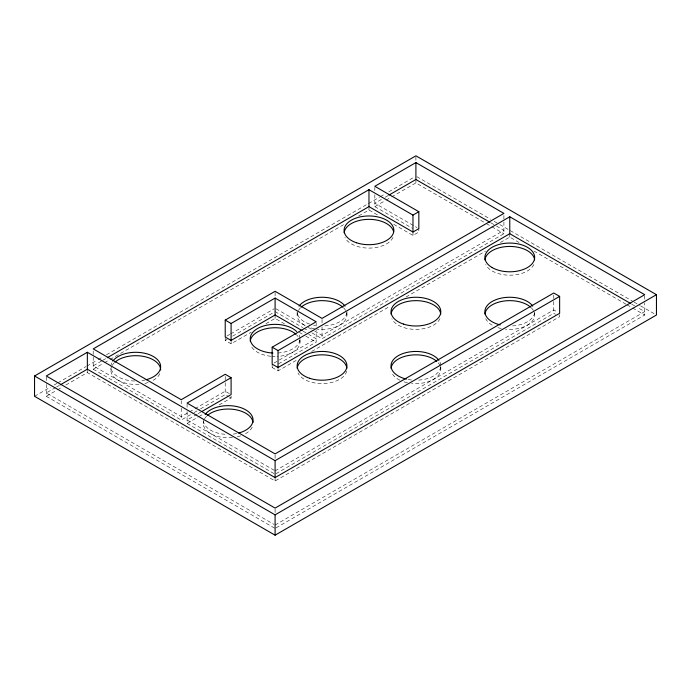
<?xml version="1.0" encoding="UTF-8"?>
<svg xmlns="http://www.w3.org/2000/svg" width="691" height="691" viewBox="0 0 691 691"><rect width="100%" height="100%" fill="white"/><g stroke="black" fill="none" stroke-linecap="round" stroke-linejoin="round"><path stroke-width="0.52" stroke-dasharray="3.46 2.59" d="M34.55 396.306L50.443 387.133M54.174 384.973L56.982 383.358M57.914 382.814L85.96 366.627M86.893 366.092L97.172 360.149M98.105 359.614L102.786 356.919M106.518 354.759L379.454 197.185M380.387 196.641L385.06 193.946M388.8 191.787L414.971 176.68M55.617 387.53L46.28 392.92L274.163 524.486M56.55 386.995L59.348 385.379M101.629 360.97L93.216 365.824L181.223 416.63L188.557 412.397M102.57 360.426L106.31 358.266M381.372 199.466L374.833 203.232L417.001 227.581M385.103 197.306L387.901 195.691M46.28 384.455L46.28 396.306L56.55 390.38M57.483 389.845L62.155 387.15M65.887 384.991L87.351 372.596L275.096 480.988L559.641 316.711L559.641 313.325M93.216 351.002L93.216 369.21L103.503 363.276M104.436 362.732L109.109 360.037M110.042 359.493L344.662 224.039M358.689 215.946L368.968 210.012L379.048 215.834M374.833 194.767L374.833 206.626L385.103 200.692M386.036 200.157L390.7 197.462M391.633 196.926L415.904 182.908L485.384 223.02M229.844 334.366L225.223 337.035L225.223 340.421L231.096 343.807L251.265 332.164M230.768 333.831L274.172 308.773M225.223 340.421L227.071 339.35M232.617 336.154L274.172 312.159M393.723 224.299L412.968 235.415L418.841 232.029L418.841 228.643M265.931 323.69L275.096 318.404L284.433 323.794M189.472 411.871L194.059 409.219M194.974 408.692L225.223 391.227L229.421 393.645M273.999 363.069L316.167 338.728L308.696 334.418M93.216 369.21L181.223 420.024L193.143 413.14M194.059 412.613L199.561 409.435M200.476 408.908L225.223 394.613L228.583 396.548M272.159 364.131L272.159 367.517L273.999 366.455M278.577 363.812L316.167 342.114L316.167 330.255M311.909 332.881L322.032 338.728L503.912 233.722L503.912 221.863M197.177 414.194L187.088 420.024L274.172 470.295M198.092 413.667L200.839 412.078M187.088 411.551L187.088 423.41L198.092 417.053M199.008 416.526L202.679 414.41M219.177 404.883L231.096 397.999L231.096 394.613M272.159 367.517L278.032 370.903L296.715 360.115M311.667 351.486L390.165 306.165M406.049 296.992L485.479 251.135M500.431 242.506L509.777 237.108L519.079 242.481M275.096 470.83L553.776 309.931L557.965 312.349M276.029 473.68L553.776 313.325L555.452 314.293M275.096 525.022L644.72 311.624L637.275 307.331M276.029 527.872L644.72 315.018L644.72 303.159M416.837 176.671L490.489 219.202M494.22 221.353L498.885 224.048M499.818 224.584L633.137 301.561M634.07 302.097L639.667 305.327M640.6 305.863L655.517 314.474M490.938 222.847L495.568 225.516M496.501 226.052L503.912 230.336L322.032 335.342L314.673 331.084M631.686 304.109L636.342 306.795M486.309 223.556L490.938 226.233M491.862 226.769L503.912 233.722M533.97 251.075L626.106 304.265M627.031 304.809L631.686 307.495M632.619 308.031L644.72 315.018M374.833 206.626L412.423 228.324M276.02 308.773L307.305 326.834M308.229 327.37L313.749 330.557M275.096 311.624L302.71 327.569M303.625 328.095L308.229 330.756M303.099 331.179L307.763 333.874M299.367 332.414L302.166 334.029M305.897 336.189L316.167 342.114M229.421 397.031L231.096 397.999M187.088 423.41L275.096 474.216M46.28 396.306L275.096 528.416M644.72 295.748L644.72 302.097M553.776 295.117L553.776 300.404M553.776 301.466L553.776 313.325M534.67 312.47L534.67 315.018M509.777 233.722L509.777 237.108M503.912 215.514L503.912 220.809M440.798 366.671L440.798 369.21M415.904 156.883L415.904 161.158M415.904 179.522L415.904 182.908M412.968 232.029L412.968 235.415M374.833 187.356L374.833 190.535M368.968 207.473L368.968 210.012M346.925 311.624L346.925 315.018M322.032 319.458L322.032 325.815M322.032 326.869L322.032 338.728M316.167 322.844L316.167 326.022M299.989 339.575L299.989 342.114M297.139 311.624L297.139 315.018M278.032 367.517L278.032 370.903M275.096 292.362L275.096 297.657M275.096 315.018L275.096 318.404M275.096 454.954L275.096 459.187M275.096 477.602L275.096 480.988M275.096 509.146L275.096 513.378M231.096 340.421L231.096 343.807M225.223 376.405L225.223 381.7M225.223 382.762L225.223 394.613M203.266 421.717L203.266 423.41M187.088 404.14L187.088 407.319M181.223 400.754L181.223 403.933M181.223 408.165L181.223 420.024M110.862 368.363L110.862 370.056M87.351 370.056L87.351 372.596M46.28 377.044L46.28 383.393M393.015 237.436A24.893 14.373 0 0 1 368.968 248.095A24.893 14.373 0 0 1 344.921 237.436M299.773 340.24A24.893 14.373 0 0 1 277.264 356.426M275.096 356.487A24.893 14.373 0 0 1 271.848 356.357M270.768 356.262A24.893 14.373 0 0 1 251.049 345.828M296.655 334.928A24.893 14.373 0 0 1 298.089 336.612M159.802 373.779A24.893 14.373 0 0 1 151.761 381.061M148.202 382.503A24.893 14.373 0 0 1 144.264 383.565M139.003 384.308A24.893 14.373 0 0 1 111.709 366.342M112.184 365.444A24.893 14.373 0 0 1 114.196 362.87M252.206 427.124A24.893 14.373 0 0 1 244.165 434.414M240.606 435.857A24.893 14.373 0 0 1 236.668 436.911M232.487 437.558A24.893 14.373 0 0 1 204.113 419.687M204.588 418.789A24.893 14.373 0 0 1 206.6 416.224M440.582 367.336A24.893 14.373 0 0 1 411.577 383.367M407.396 382.719A24.893 14.373 0 0 1 403.458 381.657M399.899 380.214A24.893 14.373 0 0 1 391.857 372.933M438.224 362.853A24.893 14.373 0 0 1 439.951 365.496M346.709 371.084A24.893 14.373 0 0 1 323.656 383.548A24.893 14.373 0 0 1 297.985 372.933M439.951 318.732A24.893 14.373 0 0 1 415.904 329.382A24.893 14.373 0 0 1 391.857 318.732M346.709 313.135A24.893 14.373 0 0 1 316.642 329.046M314.552 328.726A24.893 14.373 0 0 1 309.585 327.456M304.429 325.176A24.893 14.373 0 0 1 297.985 311.296M298.46 310.397A24.893 14.373 0 0 1 300.473 307.832M343.591 307.832A24.893 14.373 0 0 1 345.604 310.397M534.454 313.135A24.893 14.373 0 0 1 505.449 329.166M501.269 328.519A24.893 14.373 0 0 1 497.33 327.456M492.173 325.176A24.893 14.373 0 0 1 485.73 318.732M531.336 307.832A24.893 14.373 0 0 1 533.815 311.296M533.815 264.541A24.893 14.373 0 0 1 509.777 275.191A24.893 14.373 0 0 1 485.73 264.541M440.746 366.757A24.893 14.373 0 0 1 416.984 380.18M411.577 379.972A24.893 14.373 0 0 1 406.377 379.1M439.951 362.101A24.893 14.373 0 0 1 440.798 365.824M534.618 312.565A24.893 14.373 0 0 1 510.856 325.988M346.873 312.565A24.893 14.373 0 0 1 324.2 325.945M315.588 325.513A24.893 14.373 0 0 1 313.524 325.133M309.585 324.07A24.893 14.373 0 0 1 297.19 312.565M299.937 339.661A24.893 14.373 0 0 1 277.264 353.041M299.143 335.005A24.893 14.373 0 0 1 299.989 338.728M145.283 379.946A24.893 14.373 0 0 1 140.083 380.819M134.676 381.026A24.893 14.373 0 0 1 110.862 366.671M111.078 364.796A24.893 14.373 0 0 1 111.709 362.948M236.668 433.525A24.893 14.373 0 0 1 232.487 434.173M224.912 434.268A24.893 14.373 0 0 1 203.482 421.899"/><path stroke-width="1.04" d="M34.55 375.982L415.904 155.812L656.45 294.694L656.45 315.018L275.096 535.188L34.55 396.306L34.55 375.982L275.096 514.864L656.45 294.694M60.281 384.835L87.351 369.21L275.096 477.602L559.641 313.325L559.641 296.387L275.096 460.664L87.351 352.272L46.28 375.982L275.096 508.092L644.72 294.694L509.777 216.784L278.032 350.579L272.159 347.193L272.159 364.131L278.032 367.517L509.777 233.722L630.753 303.565M107.243 357.731L368.968 206.626L412.968 232.029L418.841 228.643L418.841 211.705L412.968 215.091L368.968 189.688L93.216 348.886L181.223 399.7L225.223 374.289L231.096 377.675L231.096 394.613L201.755 411.551M302.166 330.644L275.096 315.018L231.096 340.421L225.223 337.035L225.223 320.097L275.096 291.3L322.032 318.404L503.912 213.398L415.904 162.584L374.833 186.302L418.841 211.705M388.834 195.156L415.904 179.522L490.014 222.312M225.223 320.097L231.096 323.483L275.096 298.08L316.167 321.79L272.159 347.193M231.096 377.675L187.088 403.086L275.096 453.892L553.776 293.001L559.641 296.387M509.777 216.784L509.777 233.722M415.904 162.584L415.904 179.522M412.968 215.091L412.968 232.029M368.968 189.688L368.968 206.626M278.032 350.579L278.032 367.517M275.096 298.08L275.096 315.018M275.096 460.664L275.096 477.602M275.096 514.864L275.096 535.188M231.096 323.483L231.096 340.421M87.351 352.272L87.351 369.21M344.127 232.781A24.893 14.373 0 0 1 368.148 219.358A24.893 14.373 0 0 1 393.645 231.848M250.254 341.181A24.893 14.373 0 0 1 268.808 328.208A24.893 14.373 0 0 1 295.973 334.289M114.879 362.231A24.893 14.373 0 0 1 142.821 356.28A24.893 14.373 0 0 1 160.649 370.056M207.283 415.585A24.893 14.373 0 0 1 234.448 409.504A24.893 14.373 0 0 1 253.001 422.469M391.063 368.277A24.893 14.373 0 0 1 409.616 355.304A24.893 14.373 0 0 1 436.781 361.384M297.19 368.277A24.893 14.373 0 0 1 322.032 354.837A24.893 14.373 0 0 1 346.873 368.277M391.063 314.077A24.893 14.373 0 0 1 415.904 300.645A24.893 14.373 0 0 1 440.746 314.077M301.155 307.193A24.893 14.373 0 0 1 342.909 307.193M484.935 314.077A24.893 14.373 0 0 1 503.489 301.112A24.893 14.373 0 0 1 530.653 307.193M484.935 259.885A24.893 14.373 0 0 1 509.777 246.445A24.893 14.373 0 0 1 534.618 259.885M406.377 379.1A24.893 14.373 0 0 1 398.301 355.658A24.893 14.373 0 0 1 438.897 360.322M500.249 324.908A24.893 14.373 0 0 1 492.173 301.466A24.893 14.373 0 0 1 532.77 306.13M299.039 306.13A24.893 14.373 0 0 1 322.032 297.26A24.893 14.373 0 0 1 345.025 306.13M272.936 353.041A24.893 14.373 0 0 1 254.098 331.006A24.893 14.373 0 0 1 296.655 331.542M112.763 361.168A24.893 14.373 0 0 1 152.97 356.288A24.893 14.373 0 0 1 146.276 379.696M205.167 414.522A24.893 14.373 0 0 1 245.374 409.642A24.893 14.373 0 0 1 238.689 433.041M309.585 378.271A24.893 14.373 0 0 0 346.925 365.824A24.893 14.373 0 0 0 309.585 353.377A24.893 14.373 0 0 0 309.585 378.271M403.458 324.07A24.893 14.373 0 0 0 440.798 311.624A24.893 14.373 0 0 0 403.458 299.186A24.893 14.373 0 0 0 403.458 324.07M492.173 267.59A24.893 14.373 0 0 0 533.815 261.155A24.893 14.373 0 0 0 503.333 243.552A24.893 14.373 0 0 0 492.173 267.59M356.521 242.774A24.893 14.373 0 0 0 393.861 230.336A24.893 14.373 0 0 0 356.521 217.89A24.893 14.373 0 0 0 356.521 242.774"/></g></svg>
